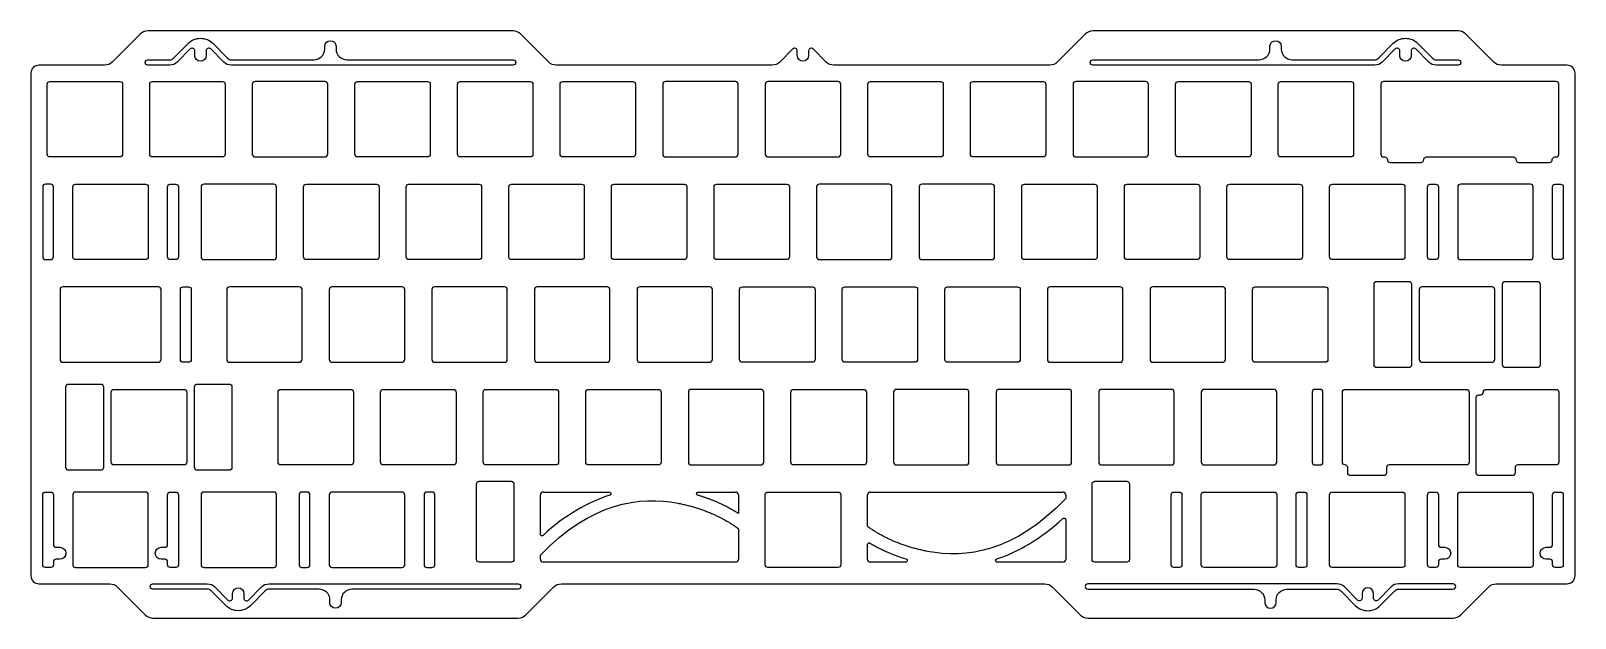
# Model space of a CAD drawing. Header units: millimetres. Extents: x -141 to 146, y -52 to 57.
import ezdxf

# ---------------------------------------------------------------- set-up
doc = ezdxf.new("R2010")
doc.units = ezdxf.units.MM
doc.layers.get('0').update_dxf_attribs({"linetype": 'CONTINUOUS'})

msp = doc.modelspace()

# ---------------------------------------------------------------- linework, layer by layer
for p, q in [((-45.97, -36.67), (-45.97, -29.36)), ((-45.47, -28.86), (-33.18, -28.86)), ((-16.66, -28.86), (-9.7, -28.86)), ((-9.2, -29.36), (-9.2, -32.82)), ((14.8, -35.11), (14.8, -29.36)), ((15.3, -28.86), (51.08, -28.86)), ((51.58, -29.36), (51.58, -30.05)), ((51.58, -33.98), (51.58, -41.36)), ((-9.2, -35.78), (-9.2, -41.36)), ((14.8, -41.36), (14.8, -38.59)), ((-45.97, -41.36), (-45.97, -40.71)), ((-9.7, -41.86), (-45.47, -41.86)), ((21.86, -41.86), (15.3, -41.86)), ((51.08, -41.86), (38.88, -41.86))]:
    msp.add_line(p, q)
for points in [[(146.18, -44.38), (146.18, 48.87, 0.414214), (144.68, 50.37), (132.5, 50.37, -0.198912), (131.08, 50.96), (125.89, 56.15, 0.198912), (124.48, 56.73), (56.63, 56.73, 0.198912), (55.22, 56.15), (50.03, 50.96, -0.198912), (48.61, 50.37), (8.54, 50.37, -0.198912), (7.13, 50.96), (4.71, 53.38, 0.668179), (3.85, 53.02), (3.85, 52.17, -1), (1.75, 52.17), (1.75, 53.02, 0.668179), (0.9, 53.38), (-1.52, 50.96, -0.198912), (-2.94, 50.37), (-43, 50.37, -0.198912), (-44.42, 50.96), (-49.61, 56.15, 0.198912), (-51.02, 56.73), (-118.87, 56.73, 0.198912), (-120.28, 56.15), (-125.47, 50.96, -0.198912), (-126.89, 50.37), (-139.07, 50.37, 0.414214), (-140.57, 48.87), (-140.57, -44.38, 0.414214), (-139.07, -45.88), (-125.94, -45.88, -0.198912), (-124.52, -46.47), (-119.33, -51.66, 0.198912), (-117.92, -52.24), (-50.07, -52.24, 0.198912), (-48.66, -51.66), (-43.47, -46.47, -0.198912), (-42.05, -45.88), (47.66, -45.88, -0.198912), (49.08, -46.47), (54.27, -51.66, 0.198912), (55.68, -52.24), (123.53, -52.24, 0.198912), (124.94, -51.66), (130.13, -46.47, -0.198912), (131.55, -45.88), (144.68, -45.88, 0.414214)], [(-110.97, 53.38), (-113.4, 50.96, -0.198912), (-114.81, 50.37), (-118.85, 50.37, -1), (-118.85, 51.37), (-114.81, 51.37, 0.198912), (-114.1, 51.66), (-111.33, 54.43, -0.414214), (-106.81, 54.43), (-104.04, 51.66, 0.198912), (-103.33, 51.37), (-88, 51.37, 0.414214), (-86, 53.37), (-86, 53.87, -1), (-83.9, 53.87), (-83.9, 53.37, 0.414214), (-81.9, 51.37), (-51.04, 51.37, -1), (-51.04, 50.37), (-103.33, 50.37, -0.198912), (-104.75, 50.96), (-107.17, 53.38, 0.668179), (-108.02, 53.02), (-108.02, 52.17, -1), (-110.12, 52.17), (-110.12, 53.02, 0.668179)], [(108.94, 51.37, 0.198912), (109.65, 51.66), (112.42, 54.43, -0.414214), (116.94, 54.43), (119.71, 51.66, 0.198912), (120.42, 51.37), (124.46, 51.37, -1), (124.46, 50.37), (120.42, 50.37, -0.198912), (119, 50.96), (116.58, 53.38, 0.668179), (115.73, 53.02), (115.73, 52.17, -1), (113.63, 52.17), (113.63, 53.02, 0.668179), (112.78, 53.38), (110.35, 50.96, -0.198912), (108.94, 50.37), (56.65, 50.37, -1), (56.65, 51.37), (87.51, 51.37, 0.414214), (89.51, 53.37), (89.51, 53.87, -1), (91.61, 53.87), (91.61, 53.37, 0.414214), (93.61, 51.37)], [(-137.55, 33.84), (-137.55, 46.84, -0.414214), (-137.05, 47.34), (-124.05, 47.34, -0.414214), (-123.55, 46.84), (-123.55, 33.84, -0.414214), (-124.05, 33.34), (-137.05, 33.34, -0.414214)], [(-105, 33.34), (-118, 33.34, -0.414214), (-118.5, 33.84), (-118.5, 46.84, -0.414214), (-118, 47.34), (-105, 47.34, -0.414214), (-104.5, 46.84), (-104.5, 33.84, -0.414214)], [(-85.45, 46.84, 0.414214), (-85.95, 47.34), (-98.95, 47.34, 0.414214), (-99.45, 46.84), (-99.45, 33.84, 0.414214), (-98.95, 33.34), (-85.95, 33.34, 0.414214), (-85.45, 33.84)], [(-79.9, 47.34), (-66.9, 47.34, -0.414214), (-66.4, 46.84), (-66.4, 33.84, -0.414214), (-66.9, 33.34), (-79.9, 33.34, -0.414214), (-80.4, 33.84), (-80.4, 46.84, -0.414214)], [(-47.85, 33.34), (-60.85, 33.34, -0.414214), (-61.35, 33.84), (-61.35, 46.84, -0.414214), (-60.85, 47.34), (-47.85, 47.34, -0.414214), (-47.35, 46.84), (-47.35, 33.84, -0.414214)], [(-28.8, 33.34), (-41.8, 33.34, -0.414214), (-42.3, 33.84), (-42.3, 46.84, -0.414214), (-41.8, 47.34), (-28.8, 47.34, -0.414214), (-28.3, 46.84), (-28.3, 33.84, -0.414214)], [(-22.75, 47.34, 0.414214), (-23.25, 46.84), (-23.25, 33.84, 0.414214), (-22.75, 33.34), (-9.75, 33.34, 0.414214), (-9.25, 33.84), (-9.25, 46.84, 0.414214), (-9.75, 47.34)], [(-3.7, 47.34, 0.414214), (-4.2, 46.84), (-4.2, 33.84, 0.414214), (-3.7, 33.34), (9.3, 33.34, 0.414214), (9.8, 33.84), (9.8, 46.84, 0.414214), (9.3, 47.34)], [(15.35, 47.34), (28.35, 47.34, -0.414214), (28.85, 46.84), (28.85, 33.84, -0.414214), (28.35, 33.34), (15.35, 33.34, -0.414214), (14.85, 33.84), (14.85, 46.84, -0.414214)], [(34.4, 47.34), (47.4, 47.34, -0.414214), (47.9, 46.84), (47.9, 33.84, -0.414214), (47.4, 33.34), (34.4, 33.34, -0.414214), (33.9, 33.84), (33.9, 46.84, -0.414214)], [(66.45, 33.34, 0.414214), (66.95, 33.84), (66.95, 46.84, 0.414214), (66.45, 47.34), (53.45, 47.34, 0.414214), (52.95, 46.84), (52.95, 33.84, 0.414214), (53.45, 33.34)], [(85.5, 33.34), (72.5, 33.34, -0.414214), (72, 33.84), (72, 46.84, -0.414214), (72.5, 47.34), (85.5, 47.34, -0.414214), (86, 46.84), (86, 33.84, -0.414214)], [(91.05, 33.84), (91.05, 46.84, -0.414214), (91.55, 47.34), (104.55, 47.34, -0.414214), (105.05, 46.84), (105.05, 33.84, -0.414214), (104.55, 33.34), (91.55, 33.34, -0.414214)], [(117.57, 32.34, 0.414214), (118.07, 32.84, -0.414214), (118.57, 33.34), (134.69, 33.34, -0.414214), (135.19, 32.84, 0.414214), (135.69, 32.34), (141.44, 32.34, 0.414214), (141.94, 32.84, -0.414214), (142.44, 33.34), (142.65, 33.34, 0.414214), (143.15, 33.84), (143.15, 46.84, 0.414214), (142.65, 47.34), (110.6, 47.34, 0.414214), (110.1, 46.84), (110.1, 33.84, 0.414214), (110.6, 33.34), (110.82, 33.34, -0.414214), (111.32, 32.84, 0.414214), (111.82, 32.34)], [(-137.88, 28.29, 0.414214), (-138.38, 27.79), (-138.38, 14.79, 0.414214), (-137.88, 14.29), (-136.88, 14.29, 0.414214), (-136.38, 14.79), (-136.38, 27.79, 0.414214), (-136.88, 28.29)], [(-119.28, 14.29), (-132.28, 14.29, -0.414214), (-132.78, 14.79), (-132.78, 27.79, -0.414214), (-132.28, 28.29), (-119.28, 28.29, -0.414214), (-118.78, 27.79), (-118.78, 14.79, -0.414214)], [(-113.18, 27.79), (-113.18, 14.79, -0.414214), (-113.68, 14.29), (-114.68, 14.29, -0.414214), (-115.18, 14.79), (-115.18, 27.79, -0.414214), (-114.68, 28.29), (-113.68, 28.29, -0.414214)], [(-95.47, 14.29, 0.414214), (-94.97, 14.79), (-94.97, 27.79, 0.414214), (-95.47, 28.29), (-108.47, 28.29, 0.414214), (-108.97, 27.79), (-108.97, 14.79, 0.414214), (-108.47, 14.29)], [(-75.92, 27.79), (-75.92, 14.79, -0.414214), (-76.42, 14.29), (-89.42, 14.29, -0.414214), (-89.92, 14.79), (-89.92, 27.79, -0.414214), (-89.42, 28.29), (-76.42, 28.29, -0.414214)], [(-56.87, 27.79), (-56.87, 14.79, -0.414214), (-57.37, 14.29), (-70.37, 14.29, -0.414214), (-70.87, 14.79), (-70.87, 27.79, -0.414214), (-70.37, 28.29), (-57.37, 28.29, -0.414214)], [(-38.32, 14.29), (-51.32, 14.29, -0.414214), (-51.82, 14.79), (-51.82, 27.79, -0.414214), (-51.32, 28.29), (-38.32, 28.29, -0.414214), (-37.82, 27.79), (-37.82, 14.79, -0.414214)], [(-32.27, 28.29), (-19.27, 28.29, -0.414214), (-18.77, 27.79), (-18.77, 14.79, -0.414214), (-19.27, 14.29), (-32.27, 14.29, -0.414214), (-32.77, 14.79), (-32.77, 27.79, -0.414214)], [(0.28, 27.79), (0.28, 14.79, -0.414214), (-0.22, 14.29), (-13.22, 14.29, -0.414214), (-13.72, 14.79), (-13.72, 27.79, -0.414214), (-13.22, 28.29), (-0.22, 28.29, -0.414214)], [(5.83, 28.29, 0.414214), (5.33, 27.79), (5.33, 14.79, 0.414214), (5.83, 14.29), (18.83, 14.29, 0.414214), (19.33, 14.79), (19.33, 27.79, 0.414214), (18.83, 28.29)], [(37.88, 14.29, 0.414214), (38.38, 14.79), (38.38, 27.79, 0.414214), (37.88, 28.29), (24.88, 28.29, 0.414214), (24.38, 27.79), (24.38, 14.79, 0.414214), (24.88, 14.29)], [(57.43, 27.79), (57.43, 14.79, -0.414214), (56.93, 14.29), (43.93, 14.29, -0.414214), (43.43, 14.79), (43.43, 27.79, -0.414214), (43.93, 28.29), (56.93, 28.29, -0.414214)], [(75.98, 14.29), (62.98, 14.29, -0.414214), (62.48, 14.79), (62.48, 27.79, -0.414214), (62.98, 28.29), (75.98, 28.29, -0.414214), (76.48, 27.79), (76.48, 14.79, -0.414214)], [(81.53, 14.79), (81.53, 27.79, -0.414214), (82.03, 28.29), (95.03, 28.29, -0.414214), (95.53, 27.79), (95.53, 14.79, -0.414214), (95.03, 14.29), (82.03, 14.29, -0.414214)], [(101.08, 28.29), (114.08, 28.29, -0.414214), (114.58, 27.79), (114.58, 14.79, -0.414214), (114.08, 14.29), (101.08, 14.29, -0.414214), (100.58, 14.79), (100.58, 27.79, -0.414214)], [(120.79, 27.79), (120.79, 14.79, -0.414214), (120.29, 14.29), (119.29, 14.29, -0.414214), (118.79, 14.79), (118.79, 27.79, -0.414214), (119.29, 28.29), (120.29, 28.29, -0.414214)], [(124.39, 14.79, 0.414214), (124.89, 14.29), (137.89, 14.29, 0.414214), (138.39, 14.79), (138.39, 27.79, 0.414214), (137.89, 28.29), (124.89, 28.29, 0.414214), (124.39, 27.79)], [(141.99, 14.79), (141.99, 27.79, -0.414214), (142.49, 28.29), (143.49, 28.29, -0.414214), (143.99, 27.79), (143.99, 14.79, -0.414214), (143.49, 14.29), (142.49, 14.29, -0.414214)], [(-134.66, 9.24, 0.414214), (-135.16, 8.74), (-135.16, -4.26, 0.414214), (-134.66, -4.76), (-116.9, -4.76, 0.414214), (-116.4, -4.26), (-116.4, 8.74, 0.414214), (-116.9, 9.24)], [(-112.3, 9.24), (-111.3, 9.24, -0.414214), (-110.8, 8.74), (-110.8, -4.26, -0.414214), (-111.3, -4.76), (-112.3, -4.76, -0.414214), (-112.8, -4.26), (-112.8, 8.74, -0.414214)], [(-103.71, 9.24, 0.414214), (-104.21, 8.74), (-104.21, -4.26, 0.414214), (-103.71, -4.76), (-90.71, -4.76, 0.414214), (-90.21, -4.26), (-90.21, 8.74, 0.414214), (-90.71, 9.24)], [(-71.66, -4.76, 0.414214), (-71.16, -4.26), (-71.16, 8.74, 0.414214), (-71.66, 9.24), (-84.66, 9.24, 0.414214), (-85.16, 8.74), (-85.16, -4.26, 0.414214), (-84.66, -4.76)], [(-52.61, -4.76, 0.414214), (-52.11, -4.26), (-52.11, 8.74, 0.414214), (-52.61, 9.24), (-65.61, 9.24, 0.414214), (-66.11, 8.74), (-66.11, -4.26, 0.414214), (-65.61, -4.76)], [(-46.56, 9.24, 0.414214), (-47.06, 8.74), (-47.06, -4.26, 0.414214), (-46.56, -4.76), (-33.56, -4.76, 0.414214), (-33.06, -4.26), (-33.06, 8.74, 0.414214), (-33.56, 9.24)], [(-27.51, 9.24, 0.414214), (-28.01, 8.74), (-28.01, -4.26, 0.414214), (-27.51, -4.76), (-14.51, -4.76, 0.414214), (-14.01, -4.26), (-14.01, 8.74, 0.414214), (-14.51, 9.24)], [(5.04, 8.74), (5.04, -4.26, -0.414214), (4.54, -4.76), (-8.46, -4.76, -0.414214), (-8.96, -4.26), (-8.96, 8.74, -0.414214), (-8.46, 9.24), (4.54, 9.24, -0.414214)], [(23.59, -4.76), (10.59, -4.76, -0.414214), (10.09, -4.26), (10.09, 8.74, -0.414214), (10.59, 9.24), (23.59, 9.24, -0.414214), (24.09, 8.74), (24.09, -4.26, -0.414214)], [(29.14, -4.26), (29.14, 8.74, -0.414214), (29.64, 9.24), (42.64, 9.24, -0.414214), (43.14, 8.74), (43.14, -4.26, -0.414214), (42.64, -4.76), (29.64, -4.76, -0.414214)], [(48.19, -4.26, 0.414214), (48.69, -4.76), (61.69, -4.76, 0.414214), (62.19, -4.26), (62.19, 8.74, 0.414214), (61.69, 9.24), (48.69, 9.24, 0.414214), (48.19, 8.74)], [(67.74, 9.24, 0.414214), (67.24, 8.74), (67.24, -4.26, 0.414214), (67.74, -4.76), (80.74, -4.76, 0.414214), (81.24, -4.26), (81.24, 8.74, 0.414214), (80.74, 9.24)], [(86.29, -4.26), (86.29, 8.74, -0.414214), (86.79, 9.24), (99.79, 9.24, -0.414214), (100.29, 8.74), (100.29, -4.26, -0.414214), (99.79, -4.76), (86.79, -4.76, -0.414214)], [(115.29, -5.76), (109.34, -5.76, -0.414214), (108.84, -5.26), (108.84, 9.74, -0.414214), (109.34, 10.24), (115.29, 10.24, -0.414214), (115.79, 9.74), (115.79, -5.26, -0.414214)], [(117.25, -4.26, 0.414214), (117.75, -4.76), (130.75, -4.76, 0.414214), (131.25, -4.26), (131.25, 8.74, 0.414214), (130.75, 9.24), (117.75, 9.24, 0.414214), (117.25, 8.74)], [(132.71, -5.26), (132.71, 9.74, -0.414214), (133.21, 10.24), (139.16, 10.24, -0.414214), (139.66, 9.74), (139.66, -5.26, -0.414214), (139.16, -5.76), (133.21, -5.76, -0.414214)], [(-134.05, -24.31), (-134.05, -9.31, -0.414214), (-133.55, -8.81), (-127.6, -8.81, -0.414214), (-127.1, -9.31), (-127.1, -24.31, -0.414214), (-127.6, -24.81), (-133.55, -24.81, -0.414214)], [(-125.64, -23.31), (-125.64, -10.31, -0.414214), (-125.14, -9.81), (-112.14, -9.81, -0.414214), (-111.64, -10.31), (-111.64, -23.31, -0.414214), (-112.14, -23.81), (-125.14, -23.81, -0.414214)], [(-110.18, -24.31), (-110.18, -9.31, -0.414214), (-109.68, -8.81), (-103.73, -8.81, -0.414214), (-103.23, -9.31), (-103.23, -24.31, -0.414214), (-103.73, -24.81), (-109.68, -24.81, -0.414214)], [(-94.68, -23.31), (-94.68, -10.31, -0.414214), (-94.18, -9.81), (-81.18, -9.81, -0.414214), (-80.68, -10.31), (-80.68, -23.31, -0.414214), (-81.18, -23.81), (-94.18, -23.81, -0.414214)], [(-75.63, -23.31), (-75.63, -10.31, -0.414214), (-75.13, -9.81), (-62.13, -9.81, -0.414214), (-61.63, -10.31), (-61.63, -23.31, -0.414214), (-62.13, -23.81), (-75.13, -23.81, -0.414214)], [(-42.58, -10.31), (-42.58, -23.31, -0.414214), (-43.08, -23.81), (-56.08, -23.81, -0.414214), (-56.58, -23.31), (-56.58, -10.31, -0.414214), (-56.08, -9.81), (-43.08, -9.81, -0.414214)], [(-24.03, -23.81), (-37.03, -23.81, -0.414214), (-37.53, -23.31), (-37.53, -10.31, -0.414214), (-37.03, -9.81), (-24.03, -9.81, -0.414214), (-23.53, -10.31), (-23.53, -23.31, -0.414214)], [(-18.48, -23.31, 0.414214), (-17.98, -23.81), (-4.98, -23.81, 0.414214), (-4.48, -23.31), (-4.48, -10.31, 0.414214), (-4.98, -9.81), (-17.98, -9.81, 0.414214), (-18.48, -10.31)], [(14.07, -23.81), (1.07, -23.81, -0.414214), (0.57, -23.31), (0.57, -10.31, -0.414214), (1.07, -9.81), (14.07, -9.81, -0.414214), (14.57, -10.31), (14.57, -23.31, -0.414214)], [(19.62, -23.31, 0.414214), (20.12, -23.81), (33.12, -23.81, 0.414214), (33.62, -23.31), (33.62, -10.31, 0.414214), (33.12, -9.81), (20.12, -9.81, 0.414214), (19.62, -10.31)], [(38.67, -23.31, 0.414214), (39.17, -23.81), (52.17, -23.81, 0.414214), (52.67, -23.31), (52.67, -10.31, 0.414214), (52.17, -9.81), (39.17, -9.81, 0.414214), (38.67, -10.31)], [(57.72, -23.31, 0.414214), (58.22, -23.81), (71.22, -23.81, 0.414214), (71.72, -23.31), (71.72, -10.31, 0.414214), (71.22, -9.81), (58.22, -9.81, 0.414214), (57.72, -10.31)], [(76.77, -23.31, 0.414214), (77.27, -23.81), (90.27, -23.81, 0.414214), (90.77, -23.31), (90.77, -10.31, 0.414214), (90.27, -9.81), (77.27, -9.81, 0.414214), (76.77, -10.31)], [(97.36, -23.31, 0.414214), (97.86, -23.81), (98.86, -23.81, 0.414214), (99.36, -23.31), (99.36, -10.31, 0.414214), (98.86, -9.81), (97.86, -9.81, 0.414214), (97.36, -10.31)], [(103.95, -24.31, 0.410411), (103.45, -23.81, -0.410411), (102.96, -23.31), (102.96, -10.31, -0.414214), (103.46, -9.81), (125.99, -9.81, -0.414214), (126.49, -10.31), (126.49, -23.31, -0.414214), (125.99, -23.81), (111.65, -23.81, 0.414214), (111.15, -24.31), (111.15, -25.31, -0.414214), (110.65, -25.81), (104.45, -25.81, -0.414214), (103.95, -25.31)], [(135.52, -23.81, 0.414214), (135.02, -24.31), (135.02, -25.31, -0.414214), (134.52, -25.81), (128.32, -25.81, -0.414214), (127.82, -25.31), (127.82, -11.31, -0.414214), (128.32, -10.81), (128.65, -10.81, 0.414214), (129.15, -10.31, -0.414214), (129.65, -9.81), (142.65, -9.81, -0.414214), (143.15, -10.31), (143.15, -23.31, -0.414214), (142.65, -23.81)], [(-51.37, -41.86), (-57.32, -41.86, -0.414214), (-57.82, -41.36), (-57.82, -27.36, -0.414214), (-57.32, -26.86), (-51.37, -26.86, -0.414214), (-50.87, -27.36), (-50.87, -41.36, -0.414214)], [(56.48, -41.36), (56.48, -27.36, -0.414214), (56.98, -26.86), (62.93, -26.86, -0.414214), (63.43, -27.36), (63.43, -41.36, -0.414214), (62.93, -41.86), (56.98, -41.86, -0.414214)], [(-135.18, -41.31), (-135.88, -41.31, 0.414214), (-136.38, -41.81), (-136.38, -42.36, -0.414214), (-136.88, -42.86), (-137.88, -42.86, -0.414214), (-138.38, -42.36), (-138.38, -29.36, -0.414214), (-137.88, -28.86), (-136.88, -28.86, -0.414214), (-136.38, -29.36), (-136.38, -38.61, 0.414214), (-135.88, -39.11), (-135.18, -39.11, -1)], [(-118.78, -29.36, 0.414214), (-119.28, -28.86), (-132.28, -28.86, 0.414214), (-132.78, -29.36), (-132.78, -42.36, 0.414214), (-132.28, -42.86), (-119.28, -42.86, 0.414214), (-118.78, -42.36)], [(-116.38, -39.11), (-115.68, -39.11, 0.414214), (-115.18, -38.61), (-115.18, -29.36, -0.414214), (-114.68, -28.86), (-113.68, -28.86, -0.414214), (-113.18, -29.36), (-113.18, -42.36, -0.414214), (-113.68, -42.86), (-114.68, -42.86, -0.414214), (-115.18, -42.36), (-115.18, -41.81, 0.414214), (-115.68, -41.31), (-116.38, -41.31, -1)], [(-94.97, -29.36, 0.414214), (-95.47, -28.86), (-108.47, -28.86, 0.414214), (-108.97, -29.36), (-108.97, -42.36, 0.414214), (-108.47, -42.86), (-95.47, -42.86, 0.414214), (-94.97, -42.36)], [(-88.76, -29.36, 0.414214), (-89.26, -28.86), (-90.26, -28.86, 0.414214), (-90.76, -29.36), (-90.76, -42.36, 0.414214), (-90.26, -42.86), (-89.26, -42.86, 0.414214), (-88.76, -42.36)], [(-85.16, -42.36, 0.414214), (-84.66, -42.86), (-71.66, -42.86, 0.414214), (-71.16, -42.36), (-71.16, -29.36, 0.414214), (-71.66, -28.86), (-84.66, -28.86, 0.414214), (-85.16, -29.36)], [(-65.56, -29.36, 0.414214), (-66.06, -28.86), (-67.06, -28.86, 0.414214), (-67.56, -29.36), (-67.56, -42.36, 0.414214), (-67.06, -42.86), (-66.06, -42.86, 0.414214), (-65.56, -42.36)], [(9.8, -29.36), (9.8, -42.36, -0.414214), (9.3, -42.86), (-3.7, -42.86, -0.414214), (-4.2, -42.36), (-4.2, -29.36, -0.414214), (-3.7, -28.86), (9.3, -28.86, -0.414214)], [(73.17, -29.36), (73.17, -42.36, -0.414214), (72.67, -42.86), (71.67, -42.86, -0.414214), (71.17, -42.36), (71.17, -29.36, -0.414214), (71.67, -28.86), (72.67, -28.86, -0.414214)], [(90.77, -29.36), (90.77, -42.36, -0.414214), (90.27, -42.86), (77.27, -42.86, -0.414214), (76.77, -42.36), (76.77, -29.36, -0.414214), (77.27, -28.86), (90.27, -28.86, -0.414214)], [(96.37, -29.36), (96.37, -42.36, -0.414214), (95.87, -42.86), (94.87, -42.86, -0.414214), (94.37, -42.36), (94.37, -29.36, -0.414214), (94.87, -28.86), (95.87, -28.86, -0.414214)], [(114.58, -29.36), (114.58, -42.36, -0.414214), (114.08, -42.86), (101.08, -42.86, -0.414214), (100.58, -42.36), (100.58, -29.36, -0.414214), (101.08, -28.86), (114.08, -28.86, -0.414214)], [(120.79, -41.81), (120.79, -42.36, -0.414214), (120.29, -42.86), (119.29, -42.86, -0.414214), (118.79, -42.36), (118.79, -29.36, -0.414214), (119.29, -28.86), (120.29, -28.86, -0.414214), (120.79, -29.36), (120.79, -38.61, 0.414214), (121.29, -39.11), (121.99, -39.11, -1), (121.99, -41.31), (121.29, -41.31, 0.414214)], [(138.39, -29.36), (138.39, -42.36, -0.414214), (137.89, -42.86), (124.89, -42.86, -0.414214), (124.39, -42.36), (124.39, -29.36, -0.414214), (124.89, -28.86), (137.89, -28.86, -0.414214)], [(143.99, -29.36), (143.99, -42.36, -0.414214), (143.49, -42.86), (142.49, -42.86, -0.414214), (141.99, -42.36), (141.99, -41.81, 0.414214), (141.49, -41.31), (140.79, -41.31, -1), (140.79, -39.11), (141.49, -39.11, 0.414214), (141.99, -38.61), (141.99, -29.36, -0.414214), (142.49, -28.86), (143.49, -28.86, -0.414214)], [(-107.1, -47.17, 0.198912), (-107.81, -46.88), (-117.9, -46.88, -1), (-117.9, -45.88), (-107.81, -45.88, -0.198912), (-106.4, -46.47), (-103.97, -48.89, 0.668179), (-103.12, -48.53), (-103.12, -47.68, -1), (-101.02, -47.68), (-101.02, -48.53, 0.668179), (-100.17, -48.89), (-97.75, -46.47, -0.198912), (-96.33, -45.88), (-50.09, -45.88, -1), (-50.09, -46.88), (-80.95, -46.88, 0.414214), (-82.95, -48.88), (-82.95, -49.38, -1), (-85.05, -49.38), (-85.05, -48.88, 0.414214), (-87.05, -46.88), (-96.33, -46.88, 0.198912), (-97.04, -47.17), (-99.81, -49.94, -0.414214), (-104.33, -49.94)], [(103.35, -46.47, 0.198912), (101.94, -45.88), (55.7, -45.88, 1), (55.7, -46.88), (86.56, -46.88, -0.414214), (88.56, -48.88), (88.56, -49.38, 1), (90.66, -49.38), (90.66, -48.88, -0.414214), (92.66, -46.88), (101.94, -46.88, -0.198912), (102.65, -47.17), (105.42, -49.94, 0.414214), (109.94, -49.94), (112.71, -47.17, -0.198912), (113.42, -46.88), (123.51, -46.88, 1), (123.51, -45.88), (113.42, -45.88, 0.198912), (112, -46.47), (109.58, -48.89, -0.668179), (108.73, -48.53), (108.73, -47.68, 1), (106.63, -47.68), (106.63, -48.53, -0.668179), (105.78, -48.89)]]:
    msp.add_lwpolyline(points, format="xyb", close=True)
for centre, start, end in [((-45.47, -29.36), 90, 180), ((-9.7, -29.36), 0, 90), ((15.3, -29.36), 90, 180), ((51.08, -29.36), 0, 90), ((-45.47, -41.36), 180, 270), ((-9.7, -41.36), -90, 0), ((15.3, -41.36), 180, 270), ((51.08, -41.36), -90, 0)]:
    msp.add_arc(centre, 0.5, start, end)
for points, degree in [([(-45.89, -40.5), (-36.49, -30.72), (-27.5, -29.57), (-20.44, -30.92)], 3), ([(-33.09, -29.44), (-37.08, -30.72), (-41.26, -33.05), (-45.47, -36.89)], 3), ([(-20.44, -30.92), (-14.07, -32.15), (-9.32, -35.54)], 2), ([(-9.2, -32.82), (-12.6, -30.66), (-16.74, -29.44)], 2), ([(51.58, -30.05), (42.1, -40.04), (33.02, -41.23), (25.91, -39.86)], 3), ([(38.78, -41.27), (42.75, -39.96), (46.91, -37.6), (51.08, -33.76)], 3), ([(25.91, -39.86), (19.63, -38.66), (14.93, -35.35)], 2), ([(15.26, -38.34), (18.32, -40.17), (21.95, -41.27)], 2)]:
    msp.add_open_spline(points, degree=degree)
for points, knots in [([(-33.18, -28.86), (-33.15, -28.86), (-33.13, -28.86), (-33.08, -28.87), (-33.06, -28.88), (-33, -28.91), (-32.97, -28.94), (-32.92, -29), (-32.9, -29.03), (-32.88, -29.11), (-32.88, -29.14), (-32.88, -29.22), (-32.89, -29.26), (-32.93, -29.33), (-32.95, -29.36), (-33.01, -29.41), (-33.05, -29.43), (-33.09, -29.44)], [-0.08520579, -0.08520579, -0.08520579, -0.08520579, -0.0777609, -0.0777609, -0.07031601, -0.07031601, -0.05859667, -0.05859667, -0.04687734, -0.04687734, -0.035158, -0.035158, -0.02343867, -0.02343867, -0.01171933, -0.01171933, 0, 0, 0, 0]), ([(-16.74, -29.44), (-16.77, -29.44), (-16.79, -29.43), (-16.84, -29.4), (-16.86, -29.38), (-16.9, -29.34), (-16.92, -29.3), (-16.95, -29.23), (-16.96, -29.19), (-16.96, -29.11), (-16.95, -29.07), (-16.92, -29), (-16.9, -28.97), (-16.84, -28.91), (-16.81, -28.89), (-16.74, -28.86), (-16.7, -28.86), (-16.66, -28.86)], [-0.08593816, -0.08593816, -0.08593816, -0.08593816, -0.07812708, -0.07812708, -0.07031601, -0.07031601, -0.05859667, -0.05859667, -0.04687734, -0.04687734, -0.035158, -0.035158, -0.02343867, -0.02343867, -0.01171933, -0.01171933, 0, 0, 0, 0]), ([(51.08, -33.76), (51.1, -33.74), (51.13, -33.72), (51.21, -33.69), (51.24, -33.68), (51.32, -33.68), (51.36, -33.69), (51.43, -33.72), (51.47, -33.74), (51.52, -33.8), (51.54, -33.83), (51.57, -33.9), (51.58, -33.94), (51.58, -33.98)], [-0.06967111, -0.06967111, -0.06967111, -0.06967111, -0.05859667, -0.05859667, -0.04687734, -0.04687734, -0.035158, -0.035158, -0.02343867, -0.02343867, -0.01171933, -0.01171933, 0, 0, 0, 0]), ([(-45.47, -36.89), (-45.5, -36.92), (-45.53, -36.94), (-45.6, -36.97), (-45.64, -36.97), (-45.71, -36.97), (-45.75, -36.96), (-45.82, -36.93), (-45.86, -36.91), (-45.91, -36.85), (-45.93, -36.82), (-45.96, -36.75), (-45.97, -36.71), (-45.97, -36.67)], [-0.06953729, -0.06953729, -0.06953729, -0.06953729, -0.05859667, -0.05859667, -0.04687734, -0.04687734, -0.035158, -0.035158, -0.02343867, -0.02343867, -0.01171933, -0.01171933, 0, 0, 0, 0]), ([(-9.32, -35.54), (-9.3, -35.55), (-9.28, -35.57), (-9.24, -35.62), (-9.23, -35.64), (-9.2, -35.7), (-9.2, -35.74), (-9.2, -35.78)], [-0.02859399, -0.02859399, -0.02859399, -0.02859399, -0.02015666, -0.02015666, -0.01171933, -0.01171933, 0, 0, 0, 0]), ([(14.93, -35.35), (14.91, -35.34), (14.89, -35.32), (14.85, -35.27), (14.84, -35.25), (14.81, -35.19), (14.8, -35.15), (14.8, -35.11)], [-0.02881125, -0.02881125, -0.02881125, -0.02881125, -0.02026529, -0.02026529, -0.01171933, -0.01171933, 0, 0, 0, 0]), ([(14.8, -38.59), (14.8, -38.57), (14.81, -38.54), (14.82, -38.48), (14.83, -38.46), (14.87, -38.4), (14.9, -38.37), (14.96, -38.33), (15, -38.31), (15.07, -38.29), (15.11, -38.29), (15.19, -38.3), (15.23, -38.32), (15.26, -38.34)], [-0.06352201, -0.06352201, -0.06352201, -0.06352201, -0.05519967, -0.05519967, -0.04687734, -0.04687734, -0.035158, -0.035158, -0.02343867, -0.02343867, -0.01171933, -0.01171933, 0, 0, 0, 0]), ([(-45.97, -40.71), (-45.97, -40.67), (-45.96, -40.63), (-45.93, -40.56), (-45.91, -40.53), (-45.89, -40.5)], [-0.02302922, -0.02302922, -0.02302922, -0.02302922, -0.01151461, -0.01151461, 0, 0, 0, 0]), ([(21.95, -41.27), (21.97, -41.28), (22, -41.29), (22.04, -41.31), (22.06, -41.33), (22.11, -41.38), (22.13, -41.41), (22.16, -41.48), (22.16, -41.52), (22.16, -41.6), (22.15, -41.64), (22.12, -41.71), (22.1, -41.74), (22.05, -41.8), (22.01, -41.82), (21.94, -41.85), (21.9, -41.86), (21.86, -41.86)], [-0.08569489, -0.08569489, -0.08569489, -0.08569489, -0.07800545, -0.07800545, -0.07031601, -0.07031601, -0.05859667, -0.05859667, -0.04687734, -0.04687734, -0.035158, -0.035158, -0.02343867, -0.02343867, -0.01171933, -0.01171933, 0, 0, 0, 0]), ([(38.88, -41.86), (38.85, -41.86), (38.83, -41.85), (38.78, -41.84), (38.76, -41.83), (38.7, -41.8), (38.67, -41.78), (38.62, -41.72), (38.6, -41.68), (38.58, -41.61), (38.57, -41.57), (38.58, -41.49), (38.59, -41.45), (38.63, -41.38), (38.65, -41.35), (38.71, -41.3), (38.75, -41.28), (38.78, -41.27)], [-0.08493822, -0.08493822, -0.08493822, -0.08493822, -0.07762711, -0.07762711, -0.07031601, -0.07031601, -0.05859667, -0.05859667, -0.04687734, -0.04687734, -0.035158, -0.035158, -0.02343867, -0.02343867, -0.01171933, -0.01171933, 0, 0, 0, 0])]:
    msp.add_open_spline(points, degree=3, knots=knots)

doc.saveas('drawing.dxf')
